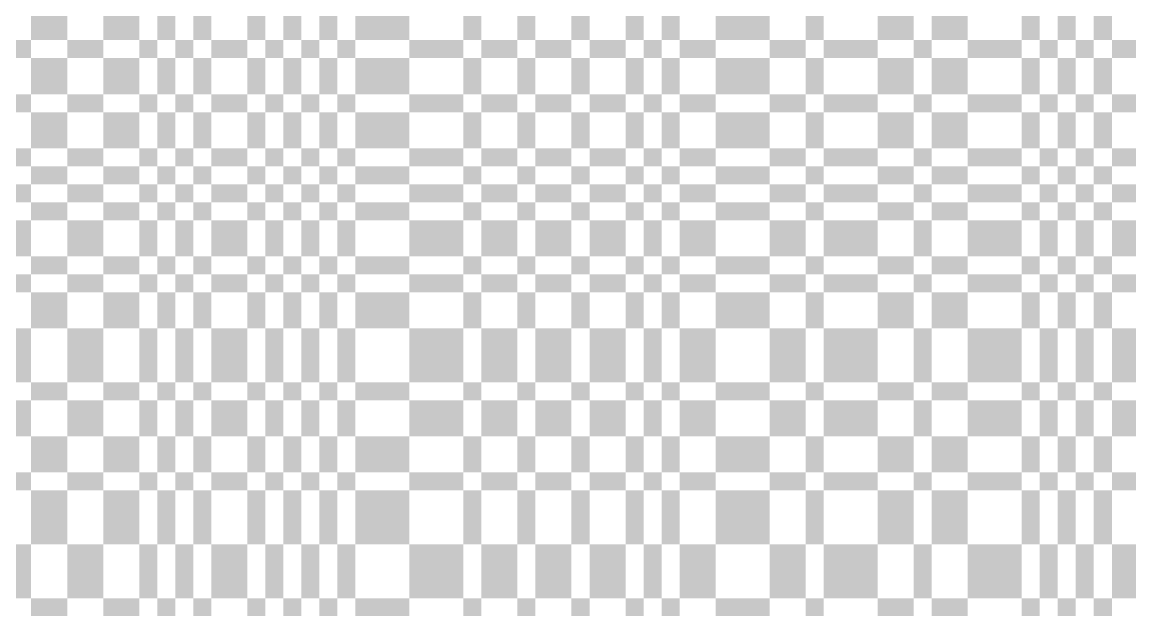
# Model space of a CAD drawing. Extents: x 0 to 10, y 0 to 10.
# Drawn here: x 4.99 to 6.22, y 3.127 to 3.78 of the extents above; entities that cross this region are included whole.
import ezdxf

# ---------------------------------------------------------------- set-up
doc = ezdxf.new("R2010")
doc.units = 0
doc.header["$MEASUREMENT"] = 0
doc.layers.add('CHROME', color=7, linetype='Continuous')

msp = doc.modelspace()

# ---------------------------------------------------------------- linework, layer by layer
at = {"layer": 'CHROME'}
for points in [[(5, 3.76), (5.04, 3.76), (5, 3.8), (5.04, 3.8)], [(5.08, 3.76), (5.12, 3.76), (5.08, 3.8), (5.12, 3.8)], [(5.14, 3.76), (5.16, 3.76), (5.14, 3.8), (5.16, 3.8)], [(5.18, 3.76), (5.2, 3.76), (5.18, 3.8), (5.2, 3.8)], [(5.24, 3.76), (5.26, 3.76), (5.24, 3.8), (5.26, 3.8)], [(5.28, 3.76), (5.3, 3.76), (5.28, 3.8), (5.3, 3.8)], [(5.32, 3.76), (5.34, 3.76), (5.32, 3.8), (5.34, 3.8)], [(5.36, 3.76), (5.42, 3.76), (5.36, 3.8), (5.42, 3.8)], [(5.48, 3.76), (5.5, 3.76), (5.48, 3.8), (5.5, 3.8)], [(5.54, 3.76), (5.56, 3.76), (5.54, 3.8), (5.56, 3.8)], [(5.6, 3.76), (5.62, 3.76), (5.6, 3.8), (5.62, 3.8)], [(5.66, 3.76), (5.68, 3.76), (5.66, 3.8), (5.68, 3.8)], [(5.7, 3.76), (5.72, 3.76), (5.7, 3.8), (5.72, 3.8)], [(5.76, 3.76), (5.82, 3.76), (5.76, 3.8), (5.82, 3.8)], [(5.86, 3.76), (5.88, 3.76), (5.86, 3.8), (5.88, 3.8)], [(5.94, 3.76), (5.98, 3.76), (5.94, 3.8), (5.98, 3.8)], [(6, 3.76), (6.04, 3.76), (6, 3.8), (6.04, 3.8)], [(6.1, 3.76), (6.12, 3.76), (6.1, 3.8), (6.12, 3.8)], [(6.14, 3.76), (6.16, 3.76), (6.14, 3.8), (6.16, 3.8)], [(6.18, 3.76), (6.2, 3.76), (6.18, 3.8), (6.2, 3.8)], [(4.98, 3.74), (5, 3.74), (4.98, 3.76), (5, 3.76)], [(5.04, 3.74), (5.08, 3.74), (5.04, 3.76), (5.08, 3.76)], [(5.12, 3.74), (5.14, 3.74), (5.12, 3.76), (5.14, 3.76)], [(5.16, 3.74), (5.18, 3.74), (5.16, 3.76), (5.18, 3.76)], [(5.2, 3.74), (5.24, 3.74), (5.2, 3.76), (5.24, 3.76)], [(5.26, 3.74), (5.28, 3.74), (5.26, 3.76), (5.28, 3.76)], [(5.3, 3.74), (5.32, 3.74), (5.3, 3.76), (5.32, 3.76)], [(5.34, 3.74), (5.36, 3.74), (5.34, 3.76), (5.36, 3.76)], [(5.42, 3.74), (5.48, 3.74), (5.42, 3.76), (5.48, 3.76)], [(5.5, 3.74), (5.54, 3.74), (5.5, 3.76), (5.54, 3.76)], [(5.56, 3.74), (5.6, 3.74), (5.56, 3.76), (5.6, 3.76)], [(5.62, 3.74), (5.66, 3.74), (5.62, 3.76), (5.66, 3.76)], [(5.68, 3.74), (5.7, 3.74), (5.68, 3.76), (5.7, 3.76)], [(5.72, 3.74), (5.76, 3.74), (5.72, 3.76), (5.76, 3.76)], [(5.82, 3.74), (5.86, 3.74), (5.82, 3.76), (5.86, 3.76)], [(5.88, 3.74), (5.94, 3.74), (5.88, 3.76), (5.94, 3.76)], [(5.98, 3.74), (6, 3.74), (5.98, 3.76), (6, 3.76)], [(6.04, 3.74), (6.1, 3.74), (6.04, 3.76), (6.1, 3.76)], [(6.12, 3.74), (6.14, 3.74), (6.12, 3.76), (6.14, 3.76)], [(6.16, 3.74), (6.18, 3.74), (6.16, 3.76), (6.18, 3.76)], [(6.2, 3.74), (6.24, 3.74), (6.2, 3.76), (6.24, 3.76)], [(5, 3.7), (5.04, 3.7), (5, 3.74), (5.04, 3.74)], [(5.08, 3.7), (5.12, 3.7), (5.08, 3.74), (5.12, 3.74)], [(5.14, 3.7), (5.16, 3.7), (5.14, 3.74), (5.16, 3.74)], [(5.18, 3.7), (5.2, 3.7), (5.18, 3.74), (5.2, 3.74)], [(5.24, 3.7), (5.26, 3.7), (5.24, 3.74), (5.26, 3.74)], [(5.28, 3.7), (5.3, 3.7), (5.28, 3.74), (5.3, 3.74)], [(5.32, 3.7), (5.34, 3.7), (5.32, 3.74), (5.34, 3.74)], [(5.36, 3.7), (5.42, 3.7), (5.36, 3.74), (5.42, 3.74)], [(5.48, 3.7), (5.5, 3.7), (5.48, 3.74), (5.5, 3.74)], [(5.54, 3.7), (5.56, 3.7), (5.54, 3.74), (5.56, 3.74)], [(5.6, 3.7), (5.62, 3.7), (5.6, 3.74), (5.62, 3.74)], [(5.66, 3.7), (5.68, 3.7), (5.66, 3.74), (5.68, 3.74)], [(5.7, 3.7), (5.72, 3.7), (5.7, 3.74), (5.72, 3.74)], [(5.76, 3.7), (5.82, 3.7), (5.76, 3.74), (5.82, 3.74)], [(5.86, 3.7), (5.88, 3.7), (5.86, 3.74), (5.88, 3.74)], [(5.94, 3.7), (5.98, 3.7), (5.94, 3.74), (5.98, 3.74)], [(6, 3.7), (6.04, 3.7), (6, 3.74), (6.04, 3.74)], [(6.1, 3.7), (6.12, 3.7), (6.1, 3.74), (6.12, 3.74)], [(6.14, 3.7), (6.16, 3.7), (6.14, 3.74), (6.16, 3.74)], [(6.18, 3.7), (6.2, 3.7), (6.18, 3.74), (6.2, 3.74)], [(4.98, 3.68), (5, 3.68), (4.98, 3.7), (5, 3.7)], [(5.04, 3.68), (5.08, 3.68), (5.04, 3.7), (5.08, 3.7)], [(5.12, 3.68), (5.14, 3.68), (5.12, 3.7), (5.14, 3.7)], [(5.16, 3.68), (5.18, 3.68), (5.16, 3.7), (5.18, 3.7)], [(5.2, 3.68), (5.24, 3.68), (5.2, 3.7), (5.24, 3.7)], [(5.26, 3.68), (5.28, 3.68), (5.26, 3.7), (5.28, 3.7)], [(5.3, 3.68), (5.32, 3.68), (5.3, 3.7), (5.32, 3.7)], [(5.34, 3.68), (5.36, 3.68), (5.34, 3.7), (5.36, 3.7)], [(5.42, 3.68), (5.48, 3.68), (5.42, 3.7), (5.48, 3.7)], [(5.5, 3.68), (5.54, 3.68), (5.5, 3.7), (5.54, 3.7)], [(5.56, 3.68), (5.6, 3.68), (5.56, 3.7), (5.6, 3.7)], [(5.62, 3.68), (5.66, 3.68), (5.62, 3.7), (5.66, 3.7)], [(5.68, 3.68), (5.7, 3.68), (5.68, 3.7), (5.7, 3.7)], [(5.72, 3.68), (5.76, 3.68), (5.72, 3.7), (5.76, 3.7)], [(5.82, 3.68), (5.86, 3.68), (5.82, 3.7), (5.86, 3.7)], [(5.88, 3.68), (5.94, 3.68), (5.88, 3.7), (5.94, 3.7)], [(5.98, 3.68), (6, 3.68), (5.98, 3.7), (6, 3.7)], [(6.04, 3.68), (6.1, 3.68), (6.04, 3.7), (6.1, 3.7)], [(6.12, 3.68), (6.14, 3.68), (6.12, 3.7), (6.14, 3.7)], [(6.16, 3.68), (6.18, 3.68), (6.16, 3.7), (6.18, 3.7)], [(6.2, 3.68), (6.24, 3.68), (6.2, 3.7), (6.24, 3.7)], [(5, 3.64), (5.04, 3.64), (5, 3.68), (5.04, 3.68)], [(5.08, 3.64), (5.12, 3.64), (5.08, 3.68), (5.12, 3.68)], [(5.14, 3.64), (5.16, 3.64), (5.14, 3.68), (5.16, 3.68)], [(5.18, 3.64), (5.2, 3.64), (5.18, 3.68), (5.2, 3.68)], [(5.24, 3.64), (5.26, 3.64), (5.24, 3.68), (5.26, 3.68)], [(5.28, 3.64), (5.3, 3.64), (5.28, 3.68), (5.3, 3.68)], [(5.32, 3.64), (5.34, 3.64), (5.32, 3.68), (5.34, 3.68)], [(5.36, 3.64), (5.42, 3.64), (5.36, 3.68), (5.42, 3.68)], [(5.48, 3.64), (5.5, 3.64), (5.48, 3.68), (5.5, 3.68)], [(5.54, 3.64), (5.56, 3.64), (5.54, 3.68), (5.56, 3.68)], [(5.6, 3.64), (5.62, 3.64), (5.6, 3.68), (5.62, 3.68)], [(5.66, 3.64), (5.68, 3.64), (5.66, 3.68), (5.68, 3.68)], [(5.7, 3.64), (5.72, 3.64), (5.7, 3.68), (5.72, 3.68)], [(5.76, 3.64), (5.82, 3.64), (5.76, 3.68), (5.82, 3.68)], [(5.86, 3.64), (5.88, 3.64), (5.86, 3.68), (5.88, 3.68)], [(5.94, 3.64), (5.98, 3.64), (5.94, 3.68), (5.98, 3.68)], [(6, 3.64), (6.04, 3.64), (6, 3.68), (6.04, 3.68)], [(6.1, 3.64), (6.12, 3.64), (6.1, 3.68), (6.12, 3.68)], [(6.14, 3.64), (6.16, 3.64), (6.14, 3.68), (6.16, 3.68)], [(6.18, 3.64), (6.2, 3.64), (6.18, 3.68), (6.2, 3.68)], [(4.98, 3.62), (5, 3.62), (4.98, 3.64), (5, 3.64)], [(5.04, 3.62), (5.08, 3.62), (5.04, 3.64), (5.08, 3.64)], [(5.12, 3.62), (5.14, 3.62), (5.12, 3.64), (5.14, 3.64)], [(5.16, 3.62), (5.18, 3.62), (5.16, 3.64), (5.18, 3.64)], [(5.2, 3.62), (5.24, 3.62), (5.2, 3.64), (5.24, 3.64)], [(5.26, 3.62), (5.28, 3.62), (5.26, 3.64), (5.28, 3.64)], [(5.3, 3.62), (5.32, 3.62), (5.3, 3.64), (5.32, 3.64)], [(5.34, 3.62), (5.36, 3.62), (5.34, 3.64), (5.36, 3.64)], [(5.42, 3.62), (5.48, 3.62), (5.42, 3.64), (5.48, 3.64)], [(5.5, 3.62), (5.54, 3.62), (5.5, 3.64), (5.54, 3.64)], [(5.56, 3.62), (5.6, 3.62), (5.56, 3.64), (5.6, 3.64)], [(5.62, 3.62), (5.66, 3.62), (5.62, 3.64), (5.66, 3.64)], [(5.68, 3.62), (5.7, 3.62), (5.68, 3.64), (5.7, 3.64)], [(5.72, 3.62), (5.76, 3.62), (5.72, 3.64), (5.76, 3.64)], [(5.82, 3.62), (5.86, 3.62), (5.82, 3.64), (5.86, 3.64)], [(5.88, 3.62), (5.94, 3.62), (5.88, 3.64), (5.94, 3.64)], [(5.98, 3.62), (6, 3.62), (5.98, 3.64), (6, 3.64)], [(6.04, 3.62), (6.1, 3.62), (6.04, 3.64), (6.1, 3.64)], [(6.12, 3.62), (6.14, 3.62), (6.12, 3.64), (6.14, 3.64)], [(6.16, 3.62), (6.18, 3.62), (6.16, 3.64), (6.18, 3.64)], [(6.2, 3.62), (6.24, 3.62), (6.2, 3.64), (6.24, 3.64)], [(5, 3.6), (5.04, 3.6), (5, 3.62), (5.04, 3.62)], [(5.08, 3.6), (5.12, 3.6), (5.08, 3.62), (5.12, 3.62)], [(5.14, 3.6), (5.16, 3.6), (5.14, 3.62), (5.16, 3.62)], [(5.18, 3.6), (5.2, 3.6), (5.18, 3.62), (5.2, 3.62)], [(5.24, 3.6), (5.26, 3.6), (5.24, 3.62), (5.26, 3.62)], [(5.28, 3.6), (5.3, 3.6), (5.28, 3.62), (5.3, 3.62)], [(5.32, 3.6), (5.34, 3.6), (5.32, 3.62), (5.34, 3.62)], [(5.36, 3.6), (5.42, 3.6), (5.36, 3.62), (5.42, 3.62)], [(5.48, 3.6), (5.5, 3.6), (5.48, 3.62), (5.5, 3.62)], [(5.54, 3.6), (5.56, 3.6), (5.54, 3.62), (5.56, 3.62)], [(5.6, 3.6), (5.62, 3.6), (5.6, 3.62), (5.62, 3.62)], [(5.66, 3.6), (5.68, 3.6), (5.66, 3.62), (5.68, 3.62)], [(5.7, 3.6), (5.72, 3.6), (5.7, 3.62), (5.72, 3.62)], [(5.76, 3.6), (5.82, 3.6), (5.76, 3.62), (5.82, 3.62)], [(5.86, 3.6), (5.88, 3.6), (5.86, 3.62), (5.88, 3.62)], [(5.94, 3.6), (5.98, 3.6), (5.94, 3.62), (5.98, 3.62)], [(6, 3.6), (6.04, 3.6), (6, 3.62), (6.04, 3.62)], [(6.1, 3.6), (6.12, 3.6), (6.1, 3.62), (6.12, 3.62)], [(6.14, 3.6), (6.16, 3.6), (6.14, 3.62), (6.16, 3.62)], [(6.18, 3.6), (6.2, 3.6), (6.18, 3.62), (6.2, 3.62)], [(4.98, 3.58), (5, 3.58), (4.98, 3.6), (5, 3.6)], [(5.04, 3.58), (5.08, 3.58), (5.04, 3.6), (5.08, 3.6)], [(5.12, 3.58), (5.14, 3.58), (5.12, 3.6), (5.14, 3.6)], [(5.16, 3.58), (5.18, 3.58), (5.16, 3.6), (5.18, 3.6)], [(5.2, 3.58), (5.24, 3.58), (5.2, 3.6), (5.24, 3.6)], [(5.26, 3.58), (5.28, 3.58), (5.26, 3.6), (5.28, 3.6)], [(5.3, 3.58), (5.32, 3.58), (5.3, 3.6), (5.32, 3.6)], [(5.34, 3.58), (5.36, 3.58), (5.34, 3.6), (5.36, 3.6)], [(5.42, 3.58), (5.48, 3.58), (5.42, 3.6), (5.48, 3.6)], [(5.5, 3.58), (5.54, 3.58), (5.5, 3.6), (5.54, 3.6)], [(5.56, 3.58), (5.6, 3.58), (5.56, 3.6), (5.6, 3.6)], [(5.62, 3.58), (5.66, 3.58), (5.62, 3.6), (5.66, 3.6)], [(5.68, 3.58), (5.7, 3.58), (5.68, 3.6), (5.7, 3.6)], [(5.72, 3.58), (5.76, 3.58), (5.72, 3.6), (5.76, 3.6)], [(5.82, 3.58), (5.86, 3.58), (5.82, 3.6), (5.86, 3.6)], [(5.88, 3.58), (5.94, 3.58), (5.88, 3.6), (5.94, 3.6)], [(5.98, 3.58), (6, 3.58), (5.98, 3.6), (6, 3.6)], [(6.04, 3.58), (6.1, 3.58), (6.04, 3.6), (6.1, 3.6)], [(6.12, 3.58), (6.14, 3.58), (6.12, 3.6), (6.14, 3.6)], [(6.16, 3.58), (6.18, 3.58), (6.16, 3.6), (6.18, 3.6)], [(6.2, 3.58), (6.24, 3.58), (6.2, 3.6), (6.24, 3.6)], [(5, 3.56), (5.04, 3.56), (5, 3.58), (5.04, 3.58)], [(5.08, 3.56), (5.12, 3.56), (5.08, 3.58), (5.12, 3.58)], [(5.14, 3.56), (5.16, 3.56), (5.14, 3.58), (5.16, 3.58)], [(5.18, 3.56), (5.2, 3.56), (5.18, 3.58), (5.2, 3.58)], [(5.24, 3.56), (5.26, 3.56), (5.24, 3.58), (5.26, 3.58)], [(5.28, 3.56), (5.3, 3.56), (5.28, 3.58), (5.3, 3.58)], [(5.32, 3.56), (5.34, 3.56), (5.32, 3.58), (5.34, 3.58)], [(5.36, 3.56), (5.42, 3.56), (5.36, 3.58), (5.42, 3.58)], [(5.48, 3.56), (5.5, 3.56), (5.48, 3.58), (5.5, 3.58)], [(5.54, 3.56), (5.56, 3.56), (5.54, 3.58), (5.56, 3.58)], [(5.6, 3.56), (5.62, 3.56), (5.6, 3.58), (5.62, 3.58)], [(5.66, 3.56), (5.68, 3.56), (5.66, 3.58), (5.68, 3.58)], [(5.7, 3.56), (5.72, 3.56), (5.7, 3.58), (5.72, 3.58)], [(5.76, 3.56), (5.82, 3.56), (5.76, 3.58), (5.82, 3.58)], [(5.86, 3.56), (5.88, 3.56), (5.86, 3.58), (5.88, 3.58)], [(5.94, 3.56), (5.98, 3.56), (5.94, 3.58), (5.98, 3.58)], [(6, 3.56), (6.04, 3.56), (6, 3.58), (6.04, 3.58)], [(6.1, 3.56), (6.12, 3.56), (6.1, 3.58), (6.12, 3.58)], [(6.14, 3.56), (6.16, 3.56), (6.14, 3.58), (6.16, 3.58)], [(6.18, 3.56), (6.2, 3.56), (6.18, 3.58), (6.2, 3.58)], [(4.98, 3.52), (5, 3.52), (4.98, 3.56), (5, 3.56)], [(5.04, 3.52), (5.08, 3.52), (5.04, 3.56), (5.08, 3.56)], [(5.12, 3.52), (5.14, 3.52), (5.12, 3.56), (5.14, 3.56)], [(5.16, 3.52), (5.18, 3.52), (5.16, 3.56), (5.18, 3.56)], [(5.2, 3.52), (5.24, 3.52), (5.2, 3.56), (5.24, 3.56)], [(5.26, 3.52), (5.28, 3.52), (5.26, 3.56), (5.28, 3.56)], [(5.3, 3.52), (5.32, 3.52), (5.3, 3.56), (5.32, 3.56)], [(5.34, 3.52), (5.36, 3.52), (5.34, 3.56), (5.36, 3.56)], [(5.42, 3.52), (5.48, 3.52), (5.42, 3.56), (5.48, 3.56)], [(5.5, 3.52), (5.54, 3.52), (5.5, 3.56), (5.54, 3.56)], [(5.56, 3.52), (5.6, 3.52), (5.56, 3.56), (5.6, 3.56)], [(5.62, 3.52), (5.66, 3.52), (5.62, 3.56), (5.66, 3.56)], [(5.68, 3.52), (5.7, 3.52), (5.68, 3.56), (5.7, 3.56)], [(5.72, 3.52), (5.76, 3.52), (5.72, 3.56), (5.76, 3.56)], [(5.82, 3.52), (5.86, 3.52), (5.82, 3.56), (5.86, 3.56)], [(5.88, 3.52), (5.94, 3.52), (5.88, 3.56), (5.94, 3.56)], [(5.98, 3.52), (6, 3.52), (5.98, 3.56), (6, 3.56)], [(6.04, 3.52), (6.1, 3.52), (6.04, 3.56), (6.1, 3.56)], [(6.12, 3.52), (6.14, 3.52), (6.12, 3.56), (6.14, 3.56)], [(6.16, 3.52), (6.18, 3.52), (6.16, 3.56), (6.18, 3.56)], [(6.2, 3.52), (6.24, 3.52), (6.2, 3.56), (6.24, 3.56)], [(5, 3.5), (5.04, 3.5), (5, 3.52), (5.04, 3.52)], [(5.08, 3.5), (5.12, 3.5), (5.08, 3.52), (5.12, 3.52)], [(5.14, 3.5), (5.16, 3.5), (5.14, 3.52), (5.16, 3.52)], [(5.18, 3.5), (5.2, 3.5), (5.18, 3.52), (5.2, 3.52)], [(5.24, 3.5), (5.26, 3.5), (5.24, 3.52), (5.26, 3.52)], [(5.28, 3.5), (5.3, 3.5), (5.28, 3.52), (5.3, 3.52)], [(5.32, 3.5), (5.34, 3.5), (5.32, 3.52), (5.34, 3.52)], [(5.36, 3.5), (5.42, 3.5), (5.36, 3.52), (5.42, 3.52)], [(5.48, 3.5), (5.5, 3.5), (5.48, 3.52), (5.5, 3.52)], [(5.54, 3.5), (5.56, 3.5), (5.54, 3.52), (5.56, 3.52)], [(5.6, 3.5), (5.62, 3.5), (5.6, 3.52), (5.62, 3.52)], [(5.66, 3.5), (5.68, 3.5), (5.66, 3.52), (5.68, 3.52)], [(5.7, 3.5), (5.72, 3.5), (5.7, 3.52), (5.72, 3.52)], [(5.76, 3.5), (5.82, 3.5), (5.76, 3.52), (5.82, 3.52)], [(5.86, 3.5), (5.88, 3.5), (5.86, 3.52), (5.88, 3.52)], [(5.94, 3.5), (5.98, 3.5), (5.94, 3.52), (5.98, 3.52)], [(6, 3.5), (6.04, 3.5), (6, 3.52), (6.04, 3.52)], [(6.1, 3.5), (6.12, 3.5), (6.1, 3.52), (6.12, 3.52)], [(6.14, 3.5), (6.16, 3.5), (6.14, 3.52), (6.16, 3.52)], [(6.18, 3.5), (6.2, 3.5), (6.18, 3.52), (6.2, 3.52)], [(4.98, 3.48), (5, 3.48), (4.98, 3.5), (5, 3.5)], [(5.04, 3.48), (5.08, 3.48), (5.04, 3.5), (5.08, 3.5)], [(5.12, 3.48), (5.14, 3.48), (5.12, 3.5), (5.14, 3.5)], [(5.16, 3.48), (5.18, 3.48), (5.16, 3.5), (5.18, 3.5)], [(5.2, 3.48), (5.24, 3.48), (5.2, 3.5), (5.24, 3.5)], [(5.26, 3.48), (5.28, 3.48), (5.26, 3.5), (5.28, 3.5)], [(5.3, 3.48), (5.32, 3.48), (5.3, 3.5), (5.32, 3.5)], [(5.34, 3.48), (5.36, 3.48), (5.34, 3.5), (5.36, 3.5)], [(5.42, 3.48), (5.48, 3.48), (5.42, 3.5), (5.48, 3.5)], [(5.5, 3.48), (5.54, 3.48), (5.5, 3.5), (5.54, 3.5)], [(5.56, 3.48), (5.6, 3.48), (5.56, 3.5), (5.6, 3.5)], [(5.62, 3.48), (5.66, 3.48), (5.62, 3.5), (5.66, 3.5)], [(5.68, 3.48), (5.7, 3.48), (5.68, 3.5), (5.7, 3.5)], [(5.72, 3.48), (5.76, 3.48), (5.72, 3.5), (5.76, 3.5)], [(5.82, 3.48), (5.86, 3.48), (5.82, 3.5), (5.86, 3.5)], [(5.88, 3.48), (5.94, 3.48), (5.88, 3.5), (5.94, 3.5)], [(5.98, 3.48), (6, 3.48), (5.98, 3.5), (6, 3.5)], [(6.04, 3.48), (6.1, 3.48), (6.04, 3.5), (6.1, 3.5)], [(6.12, 3.48), (6.14, 3.48), (6.12, 3.5), (6.14, 3.5)], [(6.16, 3.48), (6.18, 3.48), (6.16, 3.5), (6.18, 3.5)], [(6.2, 3.48), (6.24, 3.48), (6.2, 3.5), (6.24, 3.5)], [(5, 3.44), (5.04, 3.44), (5, 3.48), (5.04, 3.48)], [(5.08, 3.44), (5.12, 3.44), (5.08, 3.48), (5.12, 3.48)], [(5.14, 3.44), (5.16, 3.44), (5.14, 3.48), (5.16, 3.48)], [(5.18, 3.44), (5.2, 3.44), (5.18, 3.48), (5.2, 3.48)], [(5.24, 3.44), (5.26, 3.44), (5.24, 3.48), (5.26, 3.48)], [(5.28, 3.44), (5.3, 3.44), (5.28, 3.48), (5.3, 3.48)], [(5.32, 3.44), (5.34, 3.44), (5.32, 3.48), (5.34, 3.48)], [(5.36, 3.44), (5.42, 3.44), (5.36, 3.48), (5.42, 3.48)], [(5.48, 3.44), (5.5, 3.44), (5.48, 3.48), (5.5, 3.48)], [(5.54, 3.44), (5.56, 3.44), (5.54, 3.48), (5.56, 3.48)], [(5.6, 3.44), (5.62, 3.44), (5.6, 3.48), (5.62, 3.48)], [(5.66, 3.44), (5.68, 3.44), (5.66, 3.48), (5.68, 3.48)], [(5.7, 3.44), (5.72, 3.44), (5.7, 3.48), (5.72, 3.48)], [(5.76, 3.44), (5.82, 3.44), (5.76, 3.48), (5.82, 3.48)], [(5.86, 3.44), (5.88, 3.44), (5.86, 3.48), (5.88, 3.48)], [(5.94, 3.44), (5.98, 3.44), (5.94, 3.48), (5.98, 3.48)], [(6, 3.44), (6.04, 3.44), (6, 3.48), (6.04, 3.48)], [(6.1, 3.44), (6.12, 3.44), (6.1, 3.48), (6.12, 3.48)], [(6.14, 3.44), (6.16, 3.44), (6.14, 3.48), (6.16, 3.48)], [(6.18, 3.44), (6.2, 3.44), (6.18, 3.48), (6.2, 3.48)], [(4.98, 3.38), (5, 3.38), (4.98, 3.44), (5, 3.44)], [(5.04, 3.38), (5.08, 3.38), (5.04, 3.44), (5.08, 3.44)], [(5.12, 3.38), (5.14, 3.38), (5.12, 3.44), (5.14, 3.44)], [(5.16, 3.38), (5.18, 3.38), (5.16, 3.44), (5.18, 3.44)], [(5.2, 3.38), (5.24, 3.38), (5.2, 3.44), (5.24, 3.44)], [(5.26, 3.38), (5.28, 3.38), (5.26, 3.44), (5.28, 3.44)], [(5.3, 3.38), (5.32, 3.38), (5.3, 3.44), (5.32, 3.44)], [(5.34, 3.38), (5.36, 3.38), (5.34, 3.44), (5.36, 3.44)], [(5.42, 3.38), (5.48, 3.38), (5.42, 3.44), (5.48, 3.44)], [(5.5, 3.38), (5.54, 3.38), (5.5, 3.44), (5.54, 3.44)], [(5.56, 3.38), (5.6, 3.38), (5.56, 3.44), (5.6, 3.44)], [(5.62, 3.38), (5.66, 3.38), (5.62, 3.44), (5.66, 3.44)], [(5.68, 3.38), (5.7, 3.38), (5.68, 3.44), (5.7, 3.44)], [(5.72, 3.38), (5.76, 3.38), (5.72, 3.44), (5.76, 3.44)], [(5.82, 3.38), (5.86, 3.38), (5.82, 3.44), (5.86, 3.44)], [(5.88, 3.38), (5.94, 3.38), (5.88, 3.44), (5.94, 3.44)], [(5.98, 3.38), (6, 3.38), (5.98, 3.44), (6, 3.44)], [(6.04, 3.38), (6.1, 3.38), (6.04, 3.44), (6.1, 3.44)], [(6.12, 3.38), (6.14, 3.38), (6.12, 3.44), (6.14, 3.44)], [(6.16, 3.38), (6.18, 3.38), (6.16, 3.44), (6.18, 3.44)], [(6.2, 3.38), (6.24, 3.38), (6.2, 3.44), (6.24, 3.44)], [(5, 3.36), (5.04, 3.36), (5, 3.38), (5.04, 3.38)], [(5.08, 3.36), (5.12, 3.36), (5.08, 3.38), (5.12, 3.38)], [(5.14, 3.36), (5.16, 3.36), (5.14, 3.38), (5.16, 3.38)], [(5.18, 3.36), (5.2, 3.36), (5.18, 3.38), (5.2, 3.38)], [(5.24, 3.36), (5.26, 3.36), (5.24, 3.38), (5.26, 3.38)], [(5.28, 3.36), (5.3, 3.36), (5.28, 3.38), (5.3, 3.38)], [(5.32, 3.36), (5.34, 3.36), (5.32, 3.38), (5.34, 3.38)], [(5.36, 3.36), (5.42, 3.36), (5.36, 3.38), (5.42, 3.38)], [(5.48, 3.36), (5.5, 3.36), (5.48, 3.38), (5.5, 3.38)], [(5.54, 3.36), (5.56, 3.36), (5.54, 3.38), (5.56, 3.38)], [(5.6, 3.36), (5.62, 3.36), (5.6, 3.38), (5.62, 3.38)], [(5.66, 3.36), (5.68, 3.36), (5.66, 3.38), (5.68, 3.38)], [(5.7, 3.36), (5.72, 3.36), (5.7, 3.38), (5.72, 3.38)], [(5.76, 3.36), (5.82, 3.36), (5.76, 3.38), (5.82, 3.38)], [(5.86, 3.36), (5.88, 3.36), (5.86, 3.38), (5.88, 3.38)], [(5.94, 3.36), (5.98, 3.36), (5.94, 3.38), (5.98, 3.38)], [(6, 3.36), (6.04, 3.36), (6, 3.38), (6.04, 3.38)], [(6.1, 3.36), (6.12, 3.36), (6.1, 3.38), (6.12, 3.38)], [(6.14, 3.36), (6.16, 3.36), (6.14, 3.38), (6.16, 3.38)], [(6.18, 3.36), (6.2, 3.36), (6.18, 3.38), (6.2, 3.38)], [(4.98, 3.32), (5, 3.32), (4.98, 3.36), (5, 3.36)], [(5.04, 3.32), (5.08, 3.32), (5.04, 3.36), (5.08, 3.36)], [(5.12, 3.32), (5.14, 3.32), (5.12, 3.36), (5.14, 3.36)], [(5.16, 3.32), (5.18, 3.32), (5.16, 3.36), (5.18, 3.36)], [(5.2, 3.32), (5.24, 3.32), (5.2, 3.36), (5.24, 3.36)], [(5.26, 3.32), (5.28, 3.32), (5.26, 3.36), (5.28, 3.36)], [(5.3, 3.32), (5.32, 3.32), (5.3, 3.36), (5.32, 3.36)], [(5.34, 3.32), (5.36, 3.32), (5.34, 3.36), (5.36, 3.36)], [(5.42, 3.32), (5.48, 3.32), (5.42, 3.36), (5.48, 3.36)], [(5.5, 3.32), (5.54, 3.32), (5.5, 3.36), (5.54, 3.36)], [(5.56, 3.32), (5.6, 3.32), (5.56, 3.36), (5.6, 3.36)], [(5.62, 3.32), (5.66, 3.32), (5.62, 3.36), (5.66, 3.36)], [(5.68, 3.32), (5.7, 3.32), (5.68, 3.36), (5.7, 3.36)], [(5.72, 3.32), (5.76, 3.32), (5.72, 3.36), (5.76, 3.36)], [(5.82, 3.32), (5.86, 3.32), (5.82, 3.36), (5.86, 3.36)], [(5.88, 3.32), (5.94, 3.32), (5.88, 3.36), (5.94, 3.36)], [(5.98, 3.32), (6, 3.32), (5.98, 3.36), (6, 3.36)], [(6.04, 3.32), (6.1, 3.32), (6.04, 3.36), (6.1, 3.36)], [(6.12, 3.32), (6.14, 3.32), (6.12, 3.36), (6.14, 3.36)], [(6.16, 3.32), (6.18, 3.32), (6.16, 3.36), (6.18, 3.36)], [(6.2, 3.32), (6.24, 3.32), (6.2, 3.36), (6.24, 3.36)], [(5, 3.28), (5.04, 3.28), (5, 3.32), (5.04, 3.32)], [(5.08, 3.28), (5.12, 3.28), (5.08, 3.32), (5.12, 3.32)], [(5.14, 3.28), (5.16, 3.28), (5.14, 3.32), (5.16, 3.32)], [(5.18, 3.28), (5.2, 3.28), (5.18, 3.32), (5.2, 3.32)], [(5.24, 3.28), (5.26, 3.28), (5.24, 3.32), (5.26, 3.32)], [(5.28, 3.28), (5.3, 3.28), (5.28, 3.32), (5.3, 3.32)], [(5.32, 3.28), (5.34, 3.28), (5.32, 3.32), (5.34, 3.32)], [(5.36, 3.28), (5.42, 3.28), (5.36, 3.32), (5.42, 3.32)], [(5.48, 3.28), (5.5, 3.28), (5.48, 3.32), (5.5, 3.32)], [(5.54, 3.28), (5.56, 3.28), (5.54, 3.32), (5.56, 3.32)], [(5.6, 3.28), (5.62, 3.28), (5.6, 3.32), (5.62, 3.32)], [(5.66, 3.28), (5.68, 3.28), (5.66, 3.32), (5.68, 3.32)], [(5.7, 3.28), (5.72, 3.28), (5.7, 3.32), (5.72, 3.32)], [(5.76, 3.28), (5.82, 3.28), (5.76, 3.32), (5.82, 3.32)], [(5.86, 3.28), (5.88, 3.28), (5.86, 3.32), (5.88, 3.32)], [(5.94, 3.28), (5.98, 3.28), (5.94, 3.32), (5.98, 3.32)], [(6, 3.28), (6.04, 3.28), (6, 3.32), (6.04, 3.32)], [(6.1, 3.28), (6.12, 3.28), (6.1, 3.32), (6.12, 3.32)], [(6.14, 3.28), (6.16, 3.28), (6.14, 3.32), (6.16, 3.32)], [(6.18, 3.28), (6.2, 3.28), (6.18, 3.32), (6.2, 3.32)], [(4.98, 3.26), (5, 3.26), (4.98, 3.28), (5, 3.28)], [(5.04, 3.26), (5.08, 3.26), (5.04, 3.28), (5.08, 3.28)], [(5.12, 3.26), (5.14, 3.26), (5.12, 3.28), (5.14, 3.28)], [(5.16, 3.26), (5.18, 3.26), (5.16, 3.28), (5.18, 3.28)], [(5.2, 3.26), (5.24, 3.26), (5.2, 3.28), (5.24, 3.28)], [(5.26, 3.26), (5.28, 3.26), (5.26, 3.28), (5.28, 3.28)], [(5.3, 3.26), (5.32, 3.26), (5.3, 3.28), (5.32, 3.28)], [(5.34, 3.26), (5.36, 3.26), (5.34, 3.28), (5.36, 3.28)], [(5.42, 3.26), (5.48, 3.26), (5.42, 3.28), (5.48, 3.28)], [(5.5, 3.26), (5.54, 3.26), (5.5, 3.28), (5.54, 3.28)], [(5.56, 3.26), (5.6, 3.26), (5.56, 3.28), (5.6, 3.28)], [(5.62, 3.26), (5.66, 3.26), (5.62, 3.28), (5.66, 3.28)], [(5.68, 3.26), (5.7, 3.26), (5.68, 3.28), (5.7, 3.28)], [(5.72, 3.26), (5.76, 3.26), (5.72, 3.28), (5.76, 3.28)], [(5.82, 3.26), (5.86, 3.26), (5.82, 3.28), (5.86, 3.28)], [(5.88, 3.26), (5.94, 3.26), (5.88, 3.28), (5.94, 3.28)], [(5.98, 3.26), (6, 3.26), (5.98, 3.28), (6, 3.28)], [(6.04, 3.26), (6.1, 3.26), (6.04, 3.28), (6.1, 3.28)], [(6.12, 3.26), (6.14, 3.26), (6.12, 3.28), (6.14, 3.28)], [(6.16, 3.26), (6.18, 3.26), (6.16, 3.28), (6.18, 3.28)], [(6.2, 3.26), (6.24, 3.26), (6.2, 3.28), (6.24, 3.28)], [(5, 3.2), (5.04, 3.2), (5, 3.26), (5.04, 3.26)], [(5.08, 3.2), (5.12, 3.2), (5.08, 3.26), (5.12, 3.26)], [(5.14, 3.2), (5.16, 3.2), (5.14, 3.26), (5.16, 3.26)], [(5.18, 3.2), (5.2, 3.2), (5.18, 3.26), (5.2, 3.26)], [(5.24, 3.2), (5.26, 3.2), (5.24, 3.26), (5.26, 3.26)], [(5.28, 3.2), (5.3, 3.2), (5.28, 3.26), (5.3, 3.26)], [(5.32, 3.2), (5.34, 3.2), (5.32, 3.26), (5.34, 3.26)], [(5.36, 3.2), (5.42, 3.2), (5.36, 3.26), (5.42, 3.26)], [(5.48, 3.2), (5.5, 3.2), (5.48, 3.26), (5.5, 3.26)], [(5.54, 3.2), (5.56, 3.2), (5.54, 3.26), (5.56, 3.26)], [(5.6, 3.2), (5.62, 3.2), (5.6, 3.26), (5.62, 3.26)], [(5.66, 3.2), (5.68, 3.2), (5.66, 3.26), (5.68, 3.26)], [(5.7, 3.2), (5.72, 3.2), (5.7, 3.26), (5.72, 3.26)], [(5.76, 3.2), (5.82, 3.2), (5.76, 3.26), (5.82, 3.26)], [(5.86, 3.2), (5.88, 3.2), (5.86, 3.26), (5.88, 3.26)], [(5.94, 3.2), (5.98, 3.2), (5.94, 3.26), (5.98, 3.26)], [(6, 3.2), (6.04, 3.2), (6, 3.26), (6.04, 3.26)], [(6.1, 3.2), (6.12, 3.2), (6.1, 3.26), (6.12, 3.26)], [(6.14, 3.2), (6.16, 3.2), (6.14, 3.26), (6.16, 3.26)], [(6.18, 3.2), (6.2, 3.2), (6.18, 3.26), (6.2, 3.26)], [(4.98, 3.14), (5, 3.14), (4.98, 3.2), (5, 3.2)], [(5.04, 3.14), (5.08, 3.14), (5.04, 3.2), (5.08, 3.2)], [(5.12, 3.14), (5.14, 3.14), (5.12, 3.2), (5.14, 3.2)], [(5.16, 3.14), (5.18, 3.14), (5.16, 3.2), (5.18, 3.2)], [(5.2, 3.14), (5.24, 3.14), (5.2, 3.2), (5.24, 3.2)], [(5.26, 3.14), (5.28, 3.14), (5.26, 3.2), (5.28, 3.2)], [(5.3, 3.14), (5.32, 3.14), (5.3, 3.2), (5.32, 3.2)], [(5.34, 3.14), (5.36, 3.14), (5.34, 3.2), (5.36, 3.2)], [(5.42, 3.14), (5.48, 3.14), (5.42, 3.2), (5.48, 3.2)], [(5.5, 3.14), (5.54, 3.14), (5.5, 3.2), (5.54, 3.2)], [(5.56, 3.14), (5.6, 3.14), (5.56, 3.2), (5.6, 3.2)], [(5.62, 3.14), (5.66, 3.14), (5.62, 3.2), (5.66, 3.2)], [(5.68, 3.14), (5.7, 3.14), (5.68, 3.2), (5.7, 3.2)], [(5.72, 3.14), (5.76, 3.14), (5.72, 3.2), (5.76, 3.2)], [(5.82, 3.14), (5.86, 3.14), (5.82, 3.2), (5.86, 3.2)], [(5.88, 3.14), (5.94, 3.14), (5.88, 3.2), (5.94, 3.2)], [(5.98, 3.14), (6, 3.14), (5.98, 3.2), (6, 3.2)], [(6.04, 3.14), (6.1, 3.14), (6.04, 3.2), (6.1, 3.2)], [(6.12, 3.14), (6.14, 3.14), (6.12, 3.2), (6.14, 3.2)], [(6.16, 3.14), (6.18, 3.14), (6.16, 3.2), (6.18, 3.2)], [(6.2, 3.14), (6.24, 3.14), (6.2, 3.2), (6.24, 3.2)], [(5, 3.08), (5.04, 3.08), (5, 3.14), (5.04, 3.14)], [(5.08, 3.08), (5.12, 3.08), (5.08, 3.14), (5.12, 3.14)], [(5.14, 3.08), (5.16, 3.08), (5.14, 3.14), (5.16, 3.14)], [(5.18, 3.08), (5.2, 3.08), (5.18, 3.14), (5.2, 3.14)], [(5.24, 3.08), (5.26, 3.08), (5.24, 3.14), (5.26, 3.14)], [(5.28, 3.08), (5.3, 3.08), (5.28, 3.14), (5.3, 3.14)], [(5.32, 3.08), (5.34, 3.08), (5.32, 3.14), (5.34, 3.14)], [(5.36, 3.08), (5.42, 3.08), (5.36, 3.14), (5.42, 3.14)], [(5.48, 3.08), (5.5, 3.08), (5.48, 3.14), (5.5, 3.14)], [(5.54, 3.08), (5.56, 3.08), (5.54, 3.14), (5.56, 3.14)], [(5.6, 3.08), (5.62, 3.08), (5.6, 3.14), (5.62, 3.14)], [(5.66, 3.08), (5.68, 3.08), (5.66, 3.14), (5.68, 3.14)], [(5.7, 3.08), (5.72, 3.08), (5.7, 3.14), (5.72, 3.14)], [(5.76, 3.08), (5.82, 3.08), (5.76, 3.14), (5.82, 3.14)], [(5.86, 3.08), (5.88, 3.08), (5.86, 3.14), (5.88, 3.14)], [(5.94, 3.08), (5.98, 3.08), (5.94, 3.14), (5.98, 3.14)], [(6, 3.08), (6.04, 3.08), (6, 3.14), (6.04, 3.14)], [(6.1, 3.08), (6.12, 3.08), (6.1, 3.14), (6.12, 3.14)], [(6.14, 3.08), (6.16, 3.08), (6.14, 3.14), (6.16, 3.14)], [(6.18, 3.08), (6.2, 3.08), (6.18, 3.14), (6.2, 3.14)]]:
    msp.add_solid(points, dxfattribs=at)

doc.saveas('drawing.dxf')
